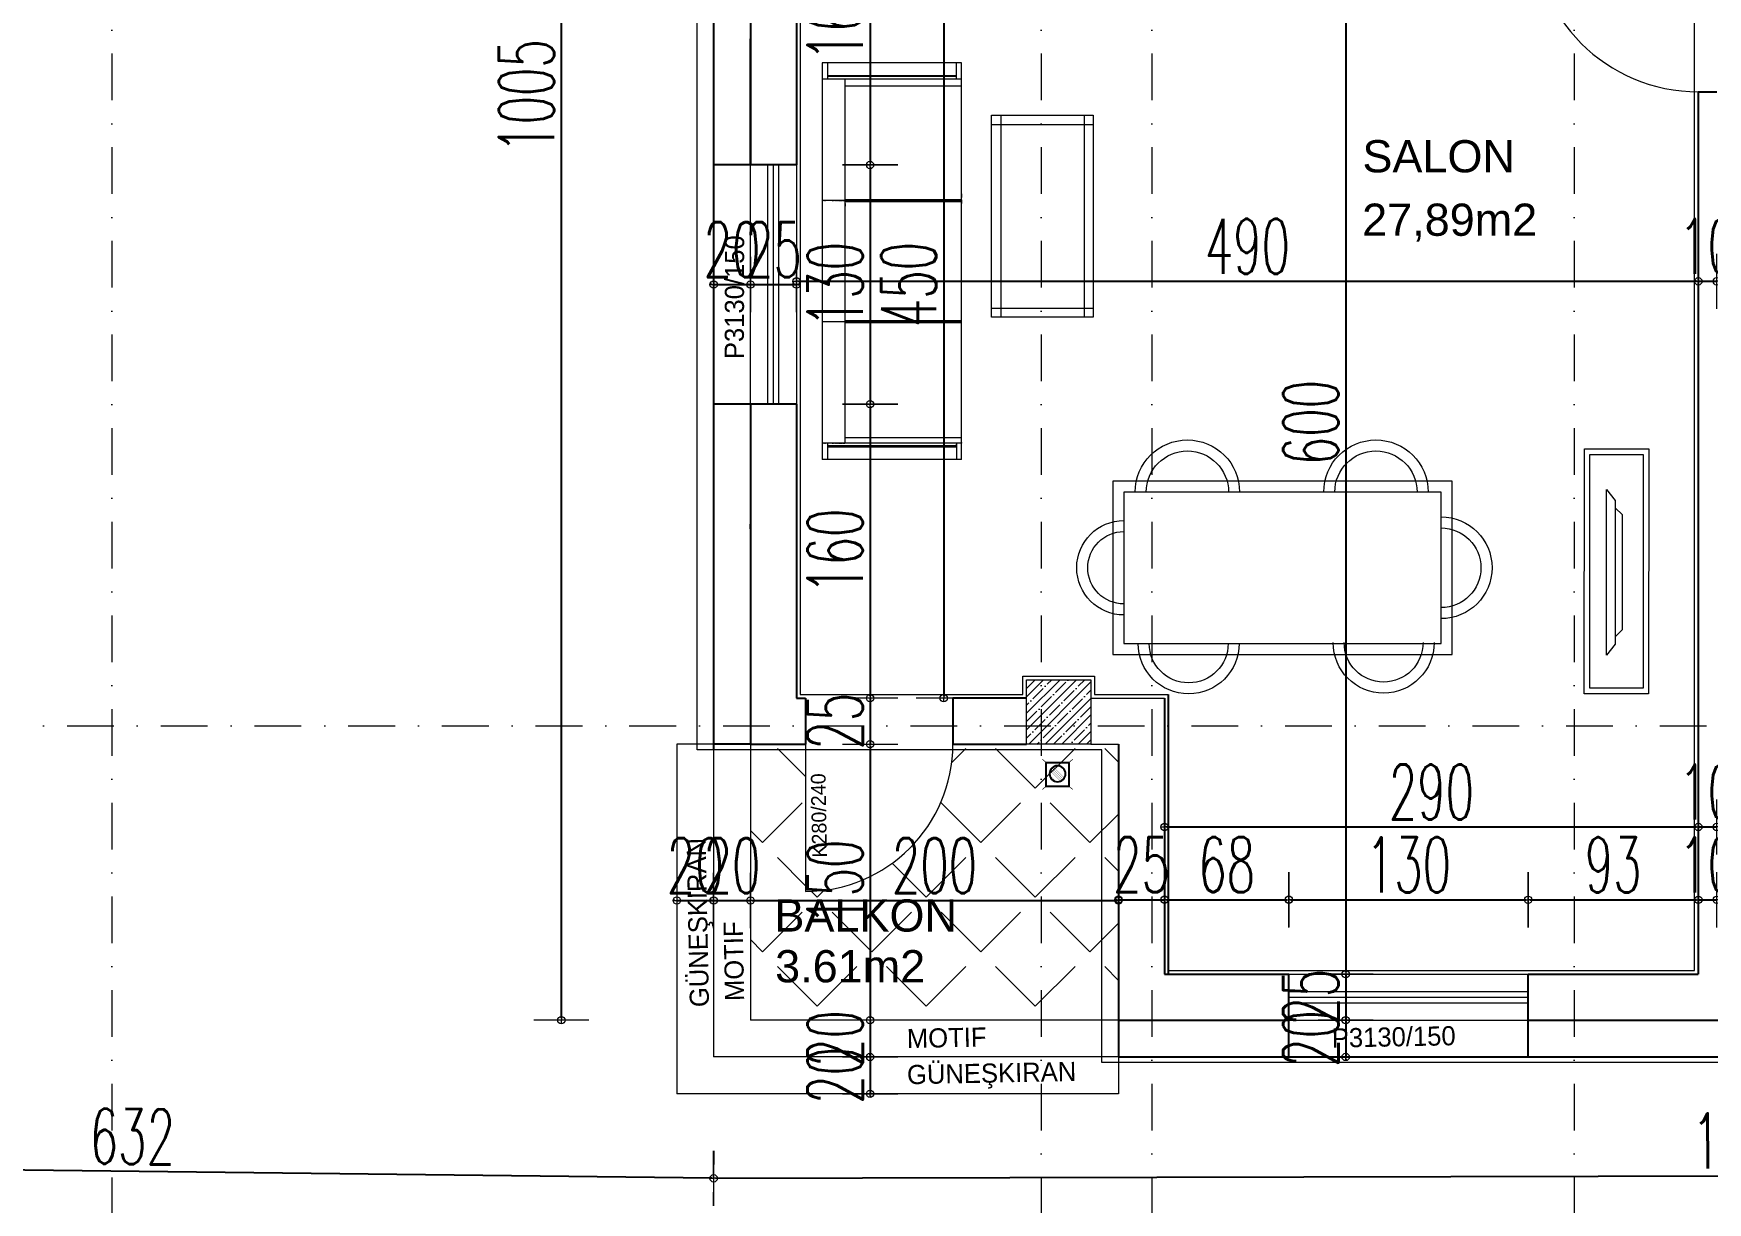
# Model space of a CAD drawing. Header units: millimetres. Extents: x -16104 to 67872, y -88009 to 12107.
# Drawn here: x 29097 to 30007, y -7693 to -7058 of the extents above; entities that cross this region are included whole.
import ezdxf

# ---------------------------------------------------------------- set-up
doc = ezdxf.new("R2010")
doc.units = ezdxf.units.MM
doc.linetypes.add('DASHDOTX2', pattern=[50.8, 25.4, -12.7, 0, -12.7])
doc.layers.get('0').update_dxf_attribs({"color": 241})
for name, color, linetype, lineweight in [('akslar', 144, 'Continuous', 20), ('bacas', 11, 'Continuous', 5), ('balkon', 6, 'Continuous', 5), ('duvar', 123, 'Continuous', 25), ('emsal&kolon', 1, 'Continuous', 5), ('kapı', 3, 'Continuous', 5), ('kolon', 1, 'Continuous', 5), ('OLCU', 54, 'Continuous', 13), ('pencere', 5, 'Continuous', 5), ('POZ', 36, 'Continuous', 18), ('SıVA', 40, 'Continuous', 9), ('tefriş', 30, 'Continuous', 5), ('ÖLÇÜ', 252, 'Continuous', 20)]:
    doc.layers.add(name, color=color, linetype=linetype, lineweight=lineweight)
doc.layers.add('tarama korıdor', color=33, linetype='Continuous')
doc.styles.add('DIM', font='Txttw.shx', dxfattribs={"width": 0.6})
doc.styles.add('M2', font='stylu.ttf', dxfattribs={"height": 10})
doc.dimstyles.new('50', dxfattribs={"dimscale": 0, "dimtxt": 30, "dimasz": 1, "dimexe": 0, "dimexo": 2, "dimgap": 4, "dimtad": 1, "dimdec": 0, "dimzin": 0, "dimdsep": 46, "dimtxsty": 'DIM', "dimblk1": 'DOT', "dimblk2": 'DOT', "dimsah": 1, "dimcen": 1.5, "dimdle": 3, "dimse1": 1, "dimse2": 1, "dimclrd": 256, "dimclre": 9, "dimclrt": 256, "dimadec": 0, "dimazin": 0, "dimtfac": 0.24, "dimtdec": 0, "dimtix": 1, "dimtmove": 2, "dimatfit": 3, "dimldrblk": 'DOT', "dimfxl": 0, "dimtolj": 1, "dimtzin": 15, "dimarcsym": 0})

# ---------------------------------------------------------------- blocks, each defined once
blk = doc.blocks.new('DFG')
at = {"layer": 'tefriş'}
for points in [[(38169.15, -3228.78), (38169.11, -3095.78), (38204.11, -3095.77), (38204.15, -3228.77)], [(38172.15, -3225.78), (38172.11, -3098.78), (38201.11, -3098.77), (38201.15, -3225.77)], [(38187.31, -3200.75), (38187.26, -3122.74), (38191.96, -3116.74), (38192.02, -3206.74)]]:
    blk.add_lwpolyline(points, close=True, dxfattribs=at)
blk.add_lwpolyline([(38187.26, -3126.64), (38183.36, -3130.59), (38183.41, -3192.9), (38187.31, -3196.85)], dxfattribs=at)
blk = doc.blocks.new('sec')
at = {"layer": 'bacas'}
for p, q in [((9731.12, -593.55), (9731.12, -669.3)), ((9731.12, -593.55), (9946.75, -593.55)), ((9731.12, -593.55), (9731.12, -669.3)), ((9740.12, -596.3), (9731.12, -596.3)), ((9740.12, -596.3), (9731.12, -596.3)), ((9736.37, -593.55), (9738.37, -593.55)), ((9736.37, -593.55), (9738.37, -593.55)), ((9737.12, -596.3), (9736.37, -596.3)), ((9737.12, -596.3), (9736.37, -596.3)), ((9738.12, -666.3), (9738.12, -596.3)), ((9738.12, -596.3), (9739.62, -596.3)), ((9738.12, -666.3), (9738.12, -596.3)), ((9738.12, -596.3), (9739.62, -596.3)), ((9738.37, -596.3), (9738.62, -596.3)), ((9738.37, -596.3), (9738.62, -596.3)), ((9738.62, -596.3), (9738.62, -666.3)), ((9738.62, -596.3), (9738.62, -666.3)), ((9739.62, -593.55), (9741.62, -593.55)), ((9739.62, -593.55), (9741.62, -593.55)), ((9740.12, -593.55), (9740.12, -669.3)), ((9740.37, -593.55), (9740.12, -593.55)), ((9740.12, -593.55), (9740.12, -669.3)), ((9740.37, -593.55), (9740.12, -593.55)), ((9743.12, -656.8), (9743.12, -593.55)), ((9743.12, -656.8), (9743.12, -593.55)), ((9797, -593.55), (9946.75, -593.55)), ((9805.56, -593.55), (9805.56, -656.8)), ((9805.56, -593.55), (9805.56, -656.8)), ((9806.12, -669.3), (9806.12, -593.55)), ((9806.12, -669.3), (9806.12, -593.55)), ((9806.62, -593.55), (9806.62, -656.8)), ((9806.62, -593.55), (9806.62, -656.8)), ((9872.37, -593.55), (9870.37, -593.55)), ((9872.37, -593.55), (9870.37, -593.55)), ((9871.18, -593.55), (9871.18, -656.8)), ((9871.62, -593.55), (9871.87, -593.55)), ((9871.62, -593.55), (9871.87, -593.55)), ((9871.87, -593.55), (9871.87, -669.3)), ((9872.25, -593.55), (9872.25, -656.8)), ((9875.62, -593.55), (9873.62, -593.55)), ((9875.62, -593.55), (9873.62, -593.55)), ((9934.26, -656.8), (9934.26, -593.55)), ((9937.75, -596.3), (9946.75, -596.3)), ((9937.75, -596.3), (9946.75, -596.3)), ((9937.83, -593.56), (9937.83, -669.31)), ((9939.33, -596.31), (9939.33, -666.31)), ((9939.33, -596.31), (9939.33, -666.31)), ((9939.83, -666.31), (9939.83, -596.31)), ((9939.83, -666.31), (9939.83, -596.31)), ((9946.83, -593.56), (9946.83, -669.31)), ((9946.83, -593.56), (9946.83, -669.31)), ((9740.12, -656.8), (9871.87, -656.8)), ((9740.12, -656.8), (9740.37, -656.8)), ((9740.12, -656.8), (9937.83, -656.8)), ((9740.12, -656.8), (9740.37, -656.8)), ((9740.12, -657.3), (9740.12, -657.05)), ((9740.12, -657.3), (9740.12, -657.05)), ((9740.12, -657.8), (9740.12, -657.55)), ((9740.12, -657.8), (9740.12, -657.55)), ((9740.12, -658.3), (9740.12, -658.05)), ((9740.12, -658.3), (9740.12, -658.05)), ((9740.12, -658.8), (9740.12, -658.55)), ((9740.12, -658.8), (9740.12, -658.55)), ((9740.12, -659.3), (9740.12, -659.05)), ((9740.12, -659.3), (9740.12, -659.05)), ((9740.12, -659.8), (9740.12, -659.55)), ((9740.12, -659.8), (9740.12, -659.55)), ((9740.12, -660.3), (9740.12, -660.05)), ((9740.12, -660.3), (9740.12, -660.05)), ((9740.12, -661.05), (9740.12, -660.55)), ((9740.12, -661.05), (9740.12, -660.55)), ((9740.12, -661.55), (9740.12, -661.3)), ((9740.12, -661.55), (9740.12, -661.3)), ((9740.12, -662.3), (9740.12, -662.05)), ((9740.12, -662.3), (9740.12, -662.05)), ((9740.12, -663.05), (9740.12, -662.8)), ((9740.12, -663.05), (9740.12, -662.8)), ((9740.12, -663.8), (9740.12, -663.55)), ((9740.12, -663.8), (9740.12, -663.55)), ((9741.62, -656.8), (9743.12, -656.8)), ((9741.62, -656.8), (9743.12, -656.8)), ((9870.37, -656.8), (9868.87, -656.8)), ((9870.37, -656.8), (9868.87, -656.8)), ((9871.87, -656.8), (9871.62, -656.8)), ((9871.87, -656.8), (9871.62, -656.8)), ((9871.87, -657.3), (9871.87, -657.05)), ((9871.87, -657.3), (9871.87, -657.05)), ((9871.87, -657.8), (9871.87, -657.55)), ((9871.87, -657.8), (9871.87, -657.55)), ((9871.87, -658.3), (9871.87, -658.05)), ((9871.87, -658.3), (9871.87, -658.05)), ((9871.87, -658.8), (9871.87, -658.55)), ((9871.87, -658.8), (9871.87, -658.55)), ((9871.87, -659.3), (9871.87, -659.05)), ((9871.87, -659.3), (9871.87, -659.05)), ((9871.87, -659.8), (9871.87, -659.55)), ((9871.87, -659.8), (9871.87, -659.55)), ((9871.87, -660.3), (9871.87, -660.05)), ((9871.87, -660.3), (9871.87, -660.05)), ((9871.87, -661.05), (9871.87, -660.55)), ((9871.87, -661.05), (9871.87, -660.55)), ((9871.87, -661.55), (9871.87, -661.3)), ((9871.87, -661.55), (9871.87, -661.3)), ((9871.87, -662.3), (9871.87, -662.05)), ((9871.87, -662.3), (9871.87, -662.05)), ((9871.87, -663.05), (9871.87, -662.8)), ((9871.87, -663.05), (9871.87, -662.8)), ((9871.87, -663.8), (9871.87, -663.55)), ((9871.87, -663.8), (9871.87, -663.55)), ((9731.12, -666.3), (9740.12, -666.3)), ((9731.12, -666.3), (9740.12, -666.3)), ((9946.83, -669.31), (9731.12, -669.3)), ((9740.12, -667.55), (9740.12, -667.3)), ((9740.12, -667.55), (9740.12, -667.3)), ((9740.12, -668.3), (9740.12, -668.05)), ((9740.12, -668.3), (9740.12, -668.05)), ((9946.83, -669.31), (9797.08, -669.31)), ((9871.87, -667.55), (9871.87, -667.3)), ((9871.87, -667.55), (9871.87, -667.3)), ((9871.87, -668.3), (9871.87, -668.05)), ((9871.87, -668.3), (9871.87, -668.05)), ((9946.83, -666.31), (9937.83, -666.31)), ((9946.83, -666.31), (9937.83, -666.31))]:
    blk.add_line(p, q, dxfattribs=at)
blk = doc.blocks.new('NEWBLOCK5')
at = {"layer": 'bacas'}
for p, q in [((1.4704, -0.1965), (0.3729, -0.1965)), ((0.3729, -0.1965), (0.3729, -0.749)), ((0.3729, -0.2465), (1.4704, -0.2465)), ((0.4229, -0.1965), (0.4229, -0.749)), ((1.4204, -0.1965), (1.4204, -0.749)), ((1.4704, -0.749), (1.4704, -0.1965)), ((1.4704, -0.7015), (0.3729, -0.7015)), ((0.3729, -0.749), (1.4704, -0.749))]:
    blk.add_line(p, q, dxfattribs=at)
blk = doc.blocks.new('rb')
at = {"layer": 'tefriş'}
for points in [[(1548.4, 487.07), (1595.5, 487.07), (1595.5, 394.92), (1548.4, 394.92)], [(1551.4, 484.07), (1592.5, 484.07), (1592.5, 397.92), (1551.4, 397.92)]]:
    blk.add_lwpolyline(points, close=True, dxfattribs=at)
for centre, radius, start, end in [((1571.95, 484.07), 12.83, 0, 180), ((1571.95, 484.07), 9.83, 0, 180), ((1551.4, 466.84), 14.18, 90, 270), ((1551.4, 466.84), 11.18, 90, 270), ((1592.5, 466.49), 13.72, 270, 90), ((1592.5, 466.49), 10.72, 270, 90), ((1551.4, 415.62), 14.18, 90, 270), ((1551.4, 415.62), 11.18, 90, 270), ((1592.29, 413.54), 13.72, 270, 90), ((1592.29, 413.54), 10.72, 270, 90), ((1571.95, 397.92), 13.83, 180, 0), ((1571.95, 397.92), 10.83, 180, 0)]:
    blk.add_arc(centre, radius, start, end, dxfattribs=at)
blk = doc.blocks.new('DOT')
for p, q in [((0, 15), (0, -15)), ((-2, 0), (0, 0)), ((2, 0), (0, 0))]:
    blk.add_line(p, q)
blk.add_circle((0, 0), 2)
blk = doc.blocks.new('*D8005')
at = {"layer": 'Defpoints', "color": 0, "transparency": 16777216}
for p in [(29511.93, -6969.56), (29511.93, -7129.31), (29551.93, -7129.31)]:
    blk.add_point(p, dxfattribs=at)
at = {"layer": 'OLCU', "lineweight": -2, "transparency": 16777216}
blk.add_line((29551.93, -6970.56), (29551.93, -7128.31), dxfattribs=at)
for p, rotation in [((29551.93, -6969.56), 90), ((29551.93, -7129.31), 270)]:
    blk.add_blockref('DOT', p, dxfattribs=dict(at, rotation=rotation))
at = {"layer": 'OLCU', "transparency": 16777216, "insert": (29532.93, -7049.44), "char_height": 30, "attachment_point": 5, "rotation": 90, "style": 'DIM'}
blk.add_mtext('\\A1;160', dxfattribs=at)
blk = doc.blocks.new('*D8006')
at = {"layer": 'Defpoints', "color": 0, "transparency": 16777216}
for p in [(29511.93, -7129.31), (29511.93, -7259.31), (29551.93, -7259.31)]:
    blk.add_point(p, dxfattribs=at)
at = {"layer": 'OLCU', "lineweight": -2, "transparency": 16777216}
blk.add_line((29551.93, -7130.31), (29551.93, -7258.31), dxfattribs=at)
for p, rotation in [((29551.93, -7129.31), 90), ((29551.93, -7259.31), 270)]:
    blk.add_blockref('DOT', p, dxfattribs=dict(at, rotation=rotation))
at = {"layer": 'OLCU', "transparency": 16777216, "insert": (29532.93, -7194.31), "char_height": 30, "attachment_point": 5, "rotation": 90, "style": 'DIM'}
blk.add_mtext('\\A1;130', dxfattribs=at)
blk = doc.blocks.new('*D8007')
at = {"layer": 'Defpoints', "color": 0, "transparency": 16777216}
for p in [(29511.93, -7259.31), (29511.93, -7419.06), (29551.93, -7419.06)]:
    blk.add_point(p, dxfattribs=at)
at = {"layer": 'OLCU', "lineweight": -2, "transparency": 16777216}
blk.add_line((29551.93, -7260.31), (29551.93, -7418.06), dxfattribs=at)
for p, rotation in [((29551.93, -7259.31), 90), ((29551.93, -7419.06), 270)]:
    blk.add_blockref('DOT', p, dxfattribs=dict(at, rotation=rotation))
at = {"layer": 'OLCU', "transparency": 16777216, "insert": (29532.93, -7339.19), "char_height": 30, "attachment_point": 5, "rotation": 90, "style": 'DIM'}
blk.add_mtext('\\A1;160', dxfattribs=at)
blk = doc.blocks.new('*D8008')
at = {"layer": 'Defpoints', "color": 0, "transparency": 16777216}
for p in [(29516.93, -7419.06), (29516.93, -7444.06), (29551.93, -7444.06)]:
    blk.add_point(p, dxfattribs=at)
at = {"layer": 'OLCU', "lineweight": -2, "transparency": 16777216}
for p, q in [((29551.93, -7418.06), (29551.93, -7417.06)), ((29551.93, -7419.06), (29551.93, -7444.06)), ((29551.93, -7445.06), (29551.93, -7446.06))]:
    blk.add_line(p, q, dxfattribs=at)
for p, rotation in [((29551.93, -7419.06), 270), ((29551.93, -7444.06), 90)]:
    blk.add_blockref('DOT', p, dxfattribs=dict(at, rotation=rotation))
at = {"layer": 'OLCU', "transparency": 16777216, "insert": (29532.93, -7431.56), "char_height": 30, "attachment_point": 5, "rotation": 90, "style": 'DIM'}
blk.add_mtext('\\A1;25', dxfattribs=at)
blk = doc.blocks.new('*D8009')
at = {"layer": 'Defpoints', "color": 0, "transparency": 16777216}
for p in [(29516.93, -7444.06), (29516.93, -7594.06), (29551.93, -7594.06)]:
    blk.add_point(p, dxfattribs=at)
at = {"layer": 'OLCU', "lineweight": -2, "transparency": 16777216}
blk.add_line((29551.93, -7445.06), (29551.93, -7593.06), dxfattribs=at)
for p, rotation in [((29551.93, -7444.06), 90), ((29551.93, -7594.06), 270)]:
    blk.add_blockref('DOT', p, dxfattribs=dict(at, rotation=rotation))
at = {"layer": 'OLCU', "transparency": 16777216, "insert": (29532.93, -7519.06), "char_height": 30, "attachment_point": 5, "rotation": 90, "style": 'DIM'}
blk.add_mtext('\\A1;150', dxfattribs=at)
blk = doc.blocks.new('*D8010')
at = {"layer": 'Defpoints', "color": 0, "transparency": 16777216}
for p in [(29551.93, -7594.06), (29551.93, -7614.06), (29552.77, -7614.06)]:
    blk.add_point(p, dxfattribs=at)
at = {"layer": 'OLCU', "lineweight": -2, "transparency": 16777216}
for p, q in [((29551.93, -7593.06), (29551.93, -7592.06)), ((29551.93, -7594.06), (29551.93, -7614.06)), ((29551.93, -7615.06), (29551.93, -7616.06))]:
    blk.add_line(p, q, dxfattribs=at)
for p, rotation in [((29551.93, -7594.06), 270), ((29551.93, -7614.06), 90)]:
    blk.add_blockref('DOT', p, dxfattribs=dict(at, rotation=rotation))
at = {"layer": 'OLCU', "transparency": 16777216, "insert": (29532.93, -7604.06), "char_height": 30, "attachment_point": 5, "rotation": 90, "style": 'DIM'}
blk.add_mtext('\\A1;20', dxfattribs=at)
blk = doc.blocks.new('*D7699')
at = {"layer": 'Defpoints', "color": 0, "transparency": 16777216}
for p in [(29551.93, -7614.06), (29551.93, -7634.06), (29551.93, -7634.06)]:
    blk.add_point(p, dxfattribs=at)
at = {"layer": 'OLCU', "lineweight": -2, "transparency": 16777216}
for p, q in [((29551.93, -7613.06), (29551.93, -7612.06)), ((29551.93, -7614.06), (29551.93, -7634.06)), ((29551.93, -7635.06), (29551.93, -7636.06))]:
    blk.add_line(p, q, dxfattribs=at)
for p, rotation in [((29551.93, -7614.06), 270), ((29551.93, -7634.06), 90)]:
    blk.add_blockref('DOT', p, dxfattribs=dict(at, rotation=rotation))
at = {"layer": 'OLCU', "transparency": 16777216, "insert": (29532.93, -7624.06), "char_height": 30, "attachment_point": 5, "rotation": 90, "style": 'DIM'}
blk.add_mtext('\\A1;20', dxfattribs=at)
blk = doc.blocks.new('*D7704')
at = {"layer": 'Defpoints', "color": 0, "transparency": 16777216}
for p in [(29591.93, -6969.56), (29591.93, -7419.06), (29591.93, -7419.06)]:
    blk.add_point(p, dxfattribs=at)
at = {"layer": 'OLCU', "lineweight": -2, "transparency": 16777216}
blk.add_line((29591.93, -6970.56), (29591.93, -7418.06), dxfattribs=at)
for p, rotation in [((29591.93, -6969.56), 90), ((29591.93, -7419.06), 270)]:
    blk.add_blockref('DOT', p, dxfattribs=dict(at, rotation=rotation))
at = {"layer": 'OLCU', "transparency": 16777216, "insert": (29572.93, -7194.31), "char_height": 30, "attachment_point": 5, "rotation": 90, "style": 'DIM'}
blk.add_mtext('\\A1;450', dxfattribs=at)
blk = doc.blocks.new('*D8040')
at = {"layer": 'Defpoints', "color": 0, "transparency": 16777216}
for p in [(29486.93, -7194.31), (29466.93, -7259.31), (29486.93, -7259.31)]:
    blk.add_point(p, dxfattribs=at)
at = {"layer": 'OLCU', "lineweight": -2, "transparency": 16777216}
for p, q in [((29465.93, -7194.31), (29464.93, -7194.31)), ((29466.93, -7194.31), (29486.93, -7194.31)), ((29487.93, -7194.31), (29488.93, -7194.31))]:
    blk.add_line(p, q, dxfattribs=at)
blk.add_blockref('DOT', (29466.93, -7194.31), dxfattribs=at)
at = {"layer": 'OLCU', "lineweight": -2, "transparency": 16777216, "rotation": 180}
blk.add_blockref('DOT', (29486.93, -7194.31), dxfattribs=at)
at = {"layer": 'OLCU', "transparency": 16777216, "insert": (29476.93, -7175.31), "char_height": 30, "attachment_point": 5, "style": 'DIM'}
blk.add_mtext('\\A1;20', dxfattribs=at)
blk = doc.blocks.new('*D7742')
at = {"layer": 'Defpoints', "color": 0, "transparency": 16777216}
for p in [(29486.93, -7194.31), (29511.93, -7194.31), (29511.93, -7194.31)]:
    blk.add_point(p, dxfattribs=at)
at = {"layer": 'OLCU', "lineweight": -2, "transparency": 16777216}
for p, q in [((29485.93, -7194.31), (29484.93, -7194.31)), ((29486.93, -7194.31), (29511.93, -7194.31)), ((29512.93, -7194.31), (29513.93, -7194.31))]:
    blk.add_line(p, q, dxfattribs=at)
blk.add_blockref('DOT', (29486.93, -7194.31), dxfattribs=at)
at = {"layer": 'OLCU', "lineweight": -2, "transparency": 16777216, "rotation": 180}
blk.add_blockref('DOT', (29511.93, -7194.31), dxfattribs=at)
at = {"layer": 'OLCU', "transparency": 16777216, "insert": (29499.43, -7175.31), "char_height": 30, "attachment_point": 5, "style": 'DIM'}
blk.add_mtext('\\A1;25', dxfattribs=at)
blk = doc.blocks.new('*D7743')
at = {"layer": 'Defpoints', "color": 0, "transparency": 16777216}
for p in [(30001.93, -7192.53), (29511.93, -7194.31), (30001.93, -7194.31)]:
    blk.add_point(p, dxfattribs=at)
at = {"layer": 'OLCU', "lineweight": -2, "transparency": 16777216}
blk.add_line((29512.93, -7192.53), (30000.93, -7192.53), dxfattribs=at)
at = {"layer": 'OLCU', "lineweight": -2, "transparency": 16777216, "rotation": 180}
blk.add_blockref('DOT', (29511.93, -7192.53), dxfattribs=at)
at = {"layer": 'OLCU', "lineweight": -2, "transparency": 16777216}
blk.add_blockref('DOT', (30001.93, -7192.53), dxfattribs=at)
at = {"layer": 'OLCU', "transparency": 16777216, "insert": (29756.93, -7173.53), "char_height": 30, "attachment_point": 5, "style": 'DIM'}
blk.add_mtext('\\A1;490', dxfattribs=at)
blk = doc.blocks.new('*D7744')
at = {"layer": 'Defpoints', "color": 0, "transparency": 16777216}
for p in [(30001.93, -7192.53), (30011.93, -7192.53), (30011.93, -7192.53)]:
    blk.add_point(p, dxfattribs=at)
at = {"layer": 'OLCU', "lineweight": -2, "transparency": 16777216}
for p, q in [((30000.93, -7192.53), (29999.93, -7192.53)), ((30001.93, -7192.53), (30011.93, -7192.53)), ((30012.93, -7192.53), (30013.93, -7192.53))]:
    blk.add_line(p, q, dxfattribs=at)
blk.add_blockref('DOT', (30001.93, -7192.53), dxfattribs=at)
at = {"layer": 'OLCU', "lineweight": -2, "transparency": 16777216, "rotation": 180}
blk.add_blockref('DOT', (30011.93, -7192.53), dxfattribs=at)
at = {"layer": 'OLCU', "transparency": 16777216, "insert": (30006.93, -7173.53), "char_height": 30, "attachment_point": 5, "style": 'DIM'}
blk.add_mtext('\\A1;10', dxfattribs=at)
blk = doc.blocks.new('*D7749')
at = {"layer": 'Defpoints', "color": 0, "transparency": 16777216}
for p in [(29446.93, -7529.06), (29466.93, -7529.06), (29466.93, -7529.06)]:
    blk.add_point(p, dxfattribs=at)
at = {"layer": 'OLCU', "lineweight": -2, "transparency": 16777216}
for p, q in [((29445.93, -7529.06), (29444.93, -7529.06)), ((29446.93, -7529.06), (29466.93, -7529.06)), ((29467.93, -7529.06), (29468.93, -7529.06))]:
    blk.add_line(p, q, dxfattribs=at)
blk.add_blockref('DOT', (29446.93, -7529.06), dxfattribs=at)
at = {"layer": 'OLCU', "lineweight": -2, "transparency": 16777216, "rotation": 180}
blk.add_blockref('DOT', (29466.93, -7529.06), dxfattribs=at)
at = {"layer": 'OLCU', "transparency": 16777216, "insert": (29456.93, -7510.06), "char_height": 30, "attachment_point": 5, "style": 'DIM'}
blk.add_mtext('\\A1;20', dxfattribs=at)
blk = doc.blocks.new('*D8041')
at = {"layer": 'Defpoints', "color": 0, "transparency": 16777216}
for p in [(29466.93, -7529.06), (29486.93, -7529.06), (29486.93, -7529.06)]:
    blk.add_point(p, dxfattribs=at)
at = {"layer": 'OLCU', "lineweight": -2, "transparency": 16777216}
for p, q in [((29465.93, -7529.06), (29464.93, -7529.06)), ((29466.93, -7529.06), (29486.93, -7529.06)), ((29487.93, -7529.06), (29488.93, -7529.06))]:
    blk.add_line(p, q, dxfattribs=at)
blk.add_blockref('DOT', (29466.93, -7529.06), dxfattribs=at)
at = {"layer": 'OLCU', "lineweight": -2, "transparency": 16777216, "rotation": 180}
blk.add_blockref('DOT', (29486.93, -7529.06), dxfattribs=at)
at = {"layer": 'OLCU', "transparency": 16777216, "insert": (29476.93, -7510.06), "char_height": 30, "attachment_point": 5, "style": 'DIM'}
blk.add_mtext('\\A1;20', dxfattribs=at)
blk = doc.blocks.new('*D8042')
at = {"layer": 'Defpoints', "color": 0, "transparency": 16777216}
for p in [(29486.93, -7454.06), (29686.93, -7454.06), (29686.93, -7529.06)]:
    blk.add_point(p, dxfattribs=at)
at = {"layer": 'OLCU', "lineweight": -2, "transparency": 16777216}
blk.add_line((29487.93, -7529.06), (29685.93, -7529.06), dxfattribs=at)
at = {"layer": 'OLCU', "lineweight": -2, "transparency": 16777216, "rotation": 180}
blk.add_blockref('DOT', (29486.93, -7529.06), dxfattribs=at)
at = {"layer": 'OLCU', "lineweight": -2, "transparency": 16777216}
blk.add_blockref('DOT', (29686.93, -7529.06), dxfattribs=at)
at = {"layer": 'OLCU', "transparency": 16777216, "insert": (29586.93, -7510.06), "char_height": 30, "attachment_point": 5, "style": 'DIM'}
blk.add_mtext('\\A1;200', dxfattribs=at)
blk = doc.blocks.new('*D7750')
at = {"layer": 'Defpoints', "color": 0, "transparency": 16777216}
for p in [(29686.93, -7528.58), (29711.93, -7528.58), (29711.93, -7528.58)]:
    blk.add_point(p, dxfattribs=at)
at = {"layer": 'OLCU', "lineweight": -2, "transparency": 16777216}
for p, q in [((29685.93, -7528.58), (29684.93, -7528.58)), ((29686.93, -7528.58), (29711.93, -7528.58)), ((29712.93, -7528.58), (29713.93, -7528.58))]:
    blk.add_line(p, q, dxfattribs=at)
blk.add_blockref('DOT', (29686.93, -7528.58), dxfattribs=at)
at = {"layer": 'OLCU', "lineweight": -2, "transparency": 16777216, "rotation": 180}
blk.add_blockref('DOT', (29711.93, -7528.58), dxfattribs=at)
at = {"layer": 'OLCU', "transparency": 16777216, "insert": (29699.43, -7509.58), "char_height": 30, "attachment_point": 5, "style": 'DIM'}
blk.add_mtext('\\A1;25', dxfattribs=at)
blk = doc.blocks.new('*D7751')
at = {"layer": 'Defpoints', "color": 0, "transparency": 16777216}
for p in [(29779.43, -7528.58), (29711.93, -7569.06), (29779.43, -7579.06)]:
    blk.add_point(p, dxfattribs=at)
at = {"layer": 'OLCU', "lineweight": -2, "transparency": 16777216}
blk.add_line((29712.93, -7528.58), (29778.43, -7528.58), dxfattribs=at)
at = {"layer": 'OLCU', "lineweight": -2, "transparency": 16777216, "rotation": 180}
blk.add_blockref('DOT', (29711.93, -7528.58), dxfattribs=at)
at = {"layer": 'OLCU', "lineweight": -2, "transparency": 16777216}
blk.add_blockref('DOT', (29779.43, -7528.58), dxfattribs=at)
at = {"layer": 'OLCU', "transparency": 16777216, "insert": (29745.68, -7509.58), "char_height": 30, "attachment_point": 5, "style": 'DIM'}
blk.add_mtext('\\A1;68', dxfattribs=at)
blk = doc.blocks.new('*D7752')
at = {"layer": 'Defpoints', "color": 0, "transparency": 16777216}
for p in [(29909.43, -7528.61), (29779.43, -7579.06), (29909.43, -7579.06)]:
    blk.add_point(p, dxfattribs=at)
at = {"layer": 'OLCU', "lineweight": -2, "transparency": 16777216}
blk.add_line((29780.43, -7528.61), (29908.43, -7528.61), dxfattribs=at)
at = {"layer": 'OLCU', "lineweight": -2, "transparency": 16777216, "rotation": 180}
blk.add_blockref('DOT', (29779.43, -7528.61), dxfattribs=at)
at = {"layer": 'OLCU', "lineweight": -2, "transparency": 16777216}
blk.add_blockref('DOT', (29909.43, -7528.61), dxfattribs=at)
at = {"layer": 'OLCU', "transparency": 16777216, "insert": (29844.43, -7509.61), "char_height": 30, "attachment_point": 5, "style": 'DIM'}
blk.add_mtext('\\A1;130', dxfattribs=at)
blk = doc.blocks.new('*D7753')
at = {"layer": 'Defpoints', "color": 0, "transparency": 16777216}
for p in [(29909.43, -7528.61), (30001.93, -7528.61), (30001.93, -7528.61)]:
    blk.add_point(p, dxfattribs=at)
at = {"layer": 'OLCU', "lineweight": -2, "transparency": 16777216}
blk.add_line((29910.43, -7528.61), (30000.93, -7528.61), dxfattribs=at)
at = {"layer": 'OLCU', "lineweight": -2, "transparency": 16777216, "rotation": 180}
blk.add_blockref('DOT', (29909.43, -7528.61), dxfattribs=at)
at = {"layer": 'OLCU', "lineweight": -2, "transparency": 16777216}
blk.add_blockref('DOT', (30001.93, -7528.61), dxfattribs=at)
at = {"layer": 'OLCU', "transparency": 16777216, "insert": (29955.68, -7509.61), "char_height": 30, "attachment_point": 5, "style": 'DIM'}
blk.add_mtext('\\A1;93', dxfattribs=at)
blk = doc.blocks.new('*D7754')
at = {"layer": 'Defpoints', "color": 0, "transparency": 16777216}
for p in [(30001.93, -7528.61), (30011.93, -7528.61), (30011.93, -7528.61)]:
    blk.add_point(p, dxfattribs=at)
at = {"layer": 'OLCU', "lineweight": -2, "transparency": 16777216}
for p, q in [((30000.93, -7528.61), (29999.93, -7528.61)), ((30001.93, -7528.61), (30011.93, -7528.61)), ((30012.93, -7528.61), (30013.93, -7528.61))]:
    blk.add_line(p, q, dxfattribs=at)
blk.add_blockref('DOT', (30001.93, -7528.61), dxfattribs=at)
at = {"layer": 'OLCU', "lineweight": -2, "transparency": 16777216, "rotation": 180}
blk.add_blockref('DOT', (30011.93, -7528.61), dxfattribs=at)
at = {"layer": 'OLCU', "transparency": 16777216, "insert": (30006.93, -7509.61), "char_height": 30, "attachment_point": 5, "style": 'DIM'}
blk.add_mtext('\\A1;10', dxfattribs=at)
blk = doc.blocks.new('*D7760')
at = {"layer": 'Defpoints', "color": 0, "transparency": 16777216}
for p in [(29711.93, -7489.06), (30001.93, -7489.06), (30001.93, -7489.06)]:
    blk.add_point(p, dxfattribs=at)
at = {"layer": 'OLCU', "lineweight": -2, "transparency": 16777216}
blk.add_line((29712.93, -7489.06), (30000.93, -7489.06), dxfattribs=at)
at = {"layer": 'OLCU', "lineweight": -2, "transparency": 16777216, "rotation": 180}
blk.add_blockref('DOT', (29711.93, -7489.06), dxfattribs=at)
at = {"layer": 'OLCU', "lineweight": -2, "transparency": 16777216}
blk.add_blockref('DOT', (30001.93, -7489.06), dxfattribs=at)
at = {"layer": 'OLCU', "transparency": 16777216, "insert": (29856.93, -7470.06), "char_height": 30, "attachment_point": 5, "style": 'DIM'}
blk.add_mtext('\\A1;290', dxfattribs=at)
blk = doc.blocks.new('*D7761')
at = {"layer": 'Defpoints', "color": 0, "transparency": 16777216}
for p in [(30001.93, -7489.06), (30011.93, -7489.06), (30011.93, -7489.06)]:
    blk.add_point(p, dxfattribs=at)
at = {"layer": 'OLCU', "lineweight": -2, "transparency": 16777216}
for p, q in [((30000.93, -7489.06), (29999.93, -7489.06)), ((30001.93, -7489.06), (30011.93, -7489.06)), ((30012.93, -7489.06), (30013.93, -7489.06))]:
    blk.add_line(p, q, dxfattribs=at)
blk.add_blockref('DOT', (30001.93, -7489.06), dxfattribs=at)
at = {"layer": 'OLCU', "lineweight": -2, "transparency": 16777216, "rotation": 180}
blk.add_blockref('DOT', (30011.93, -7489.06), dxfattribs=at)
at = {"layer": 'OLCU', "transparency": 16777216, "insert": (30006.93, -7470.06), "char_height": 30, "attachment_point": 5, "style": 'DIM'}
blk.add_mtext('\\A1;10', dxfattribs=at)
blk = doc.blocks.new('*D7923')
at = {"layer": 'Defpoints', "color": 0, "transparency": 16777216}
for p in [(29466.93, -7680.01), (30591.93, -7677.27), (30591.93, -7677.27)]:
    blk.add_point(p, dxfattribs=at)
at = {"layer": 'OLCU', "lineweight": -2, "transparency": 16777216}
blk.add_line((29467.93, -7680.01), (30590.93, -7677.27), dxfattribs=at)
for p, rotation in [((29466.93, -7680.01), 180.1399202823359), ((30591.93, -7677.27), 0.1399202823359238)]:
    blk.add_blockref('DOT', p, dxfattribs=dict(at, rotation=rotation))
at = {"layer": 'OLCU', "transparency": 16777216, "insert": (30029.38, -7659.64), "char_height": 30, "attachment_point": 5, "rotation": 0.13992, "style": 'DIM'}
blk.add_mtext('\\A1;1125', dxfattribs=at)
blk = doc.blocks.new('A$C412C2498')
at = {"color": 5, "const_width": 0.6}
for points in [[(3.6, 24.3), (0.2, 27)], [(23.8, 24.3), (27.3, 27)], [(3.6, 3), (0.2, 0.2)], [(23.8, 3), (27.3, 0.2)]]:
    blk.add_lwpolyline(points, dxfattribs=at)
at = {"color": 5}
blk.add_lwpolyline([(23.8, 24.3), (3.6, 24.3), (3.6, 3), (23.8, 3)], close=True, dxfattribs=at)
at = {"const_width": 0.1}
for points in [[(6.7, 12.2), (14.6, 20.2)], [(6.8, 14.5), (12.4, 20.1)], [(7.1, 10.4), (16.4, 19.7)], [(7.9, 9.1), (17.8, 19)], [(8.8, 8), (18.9, 18.1)], [(10, 7.1), (19.8, 16.9)], [(11.3, 6.4), (20.4, 15.6)], [(13, 6), (20.8, 13.8)], [(14.8, 6.1), (20.8, 12.1)], [(17.4, 7), (19.8, 9.4)]]:
    blk.add_lwpolyline(points, dxfattribs=at)
blk.add_circle((13.7, 13.1), 7.12)
blk = doc.blocks.new('A$C5E2C1EC0')
at = {"xscale": 0.6105719971092185, "yscale": 0.6105719971092185, "zscale": 0.6105719971092185}
blk.add_blockref('A$C412C2498', (0, 0), dxfattribs=at)
blk = doc.blocks.new('*D7658')
at = {"layer": 'Defpoints', "color": 0, "transparency": 16777216}
for p in [(28834.93, -7672.63), (28834.93, -7672.63), (29466.93, -7680.01)]:
    blk.add_point(p, dxfattribs=at)
at = {"layer": 'OLCU', "lineweight": -2, "transparency": 16777216}
blk.add_line((29465.93, -7680), (28835.93, -7672.65), dxfattribs=at)
for p, rotation in [((28834.93, -7672.63), 179.3311844585351), ((29466.93, -7680.01), 359.3311844585351)]:
    blk.add_blockref('DOT', p, dxfattribs=dict(at, rotation=rotation))
at = {"layer": 'OLCU', "transparency": 16777216, "insert": (29151.15, -7657.32), "char_height": 30, "attachment_point": 5, "rotation": 359.33118, "style": 'DIM'}
blk.add_mtext('\\A1;632', dxfattribs=at)
blk = doc.blocks.new('*D7969')
at = {"layer": 'Defpoints', "color": 0, "transparency": 16777216}
for p in [(29384.22, -6589.56), (29486.93, -6589.56), (29486.93, -7594.06)]:
    blk.add_point(p, dxfattribs=at)
at = {"layer": 'OLCU', "lineweight": -2, "transparency": 16777216}
blk.add_line((29384.22, -7593.06), (29384.22, -6590.56), dxfattribs=at)
for p, rotation in [((29384.22, -6589.56), 90), ((29384.22, -7594.06), 270)]:
    blk.add_blockref('DOT', p, dxfattribs=dict(at, rotation=rotation))
at = {"layer": 'OLCU', "transparency": 16777216, "insert": (29365.22, -7091.81), "char_height": 30, "attachment_point": 5, "rotation": 90, "style": 'DIM'}
blk.add_mtext('\\A1;1005', dxfattribs=at)
blk = doc.blocks.new('*D7952')
at = {"layer": 'Defpoints', "color": 0, "transparency": 16777216}
for p in [(29810.35, -6969.56), (29810.35, -7569.06), (29810.35, -7569.06)]:
    blk.add_point(p, dxfattribs=at)
at = {"layer": 'OLCU', "lineweight": -2, "transparency": 16777216}
blk.add_line((29810.35, -6970.56), (29810.35, -7568.06), dxfattribs=at)
for p, rotation in [((29810.35, -6969.56), 90), ((29810.35, -7569.06), 270)]:
    blk.add_blockref('DOT', p, dxfattribs=dict(at, rotation=rotation))
at = {"layer": 'OLCU', "transparency": 16777216, "insert": (29791.35, -7269.31), "char_height": 30, "attachment_point": 5, "rotation": 90, "style": 'DIM'}
blk.add_mtext('\\A1;600', dxfattribs=at)
blk = doc.blocks.new('*D7953')
at = {"layer": 'Defpoints', "color": 0, "transparency": 16777216}
for p in [(29810.35, -7569.06), (29810.35, -7594.06), (29810.35, -7594.06)]:
    blk.add_point(p, dxfattribs=at)
at = {"layer": 'OLCU', "lineweight": -2, "transparency": 16777216}
for p, q in [((29810.35, -7568.06), (29810.35, -7567.06)), ((29810.35, -7569.06), (29810.35, -7594.06)), ((29810.35, -7595.06), (29810.35, -7596.06))]:
    blk.add_line(p, q, dxfattribs=at)
for p, rotation in [((29810.35, -7569.06), 270), ((29810.35, -7594.06), 90)]:
    blk.add_blockref('DOT', p, dxfattribs=dict(at, rotation=rotation))
at = {"layer": 'OLCU', "transparency": 16777216, "insert": (29791.35, -7581.56), "char_height": 30, "attachment_point": 5, "rotation": 90, "style": 'DIM'}
blk.add_mtext('\\A1;25', dxfattribs=at)
blk = doc.blocks.new('*D7954')
at = {"layer": 'Defpoints', "color": 0, "transparency": 16777216}
for p in [(29810.35, -7594.06), (29810.35, -7614.06), (29810.35, -7614.06)]:
    blk.add_point(p, dxfattribs=at)
at = {"layer": 'OLCU', "lineweight": -2, "transparency": 16777216}
for p, q in [((29810.35, -7593.06), (29810.35, -7592.06)), ((29810.35, -7594.06), (29810.35, -7614.06)), ((29810.35, -7615.06), (29810.35, -7616.06))]:
    blk.add_line(p, q, dxfattribs=at)
for p, rotation in [((29810.35, -7594.06), 270), ((29810.35, -7614.06), 90)]:
    blk.add_blockref('DOT', p, dxfattribs=dict(at, rotation=rotation))
at = {"layer": 'OLCU', "transparency": 16777216, "insert": (29791.35, -7604.06), "char_height": 30, "attachment_point": 5, "rotation": 90, "style": 'DIM'}
blk.add_mtext('\\A1;20', dxfattribs=at)

msp = doc.modelspace()

# ---------------------------------------------------------------- hatches: boundary and pattern name
at = {"layer": 'kolon'}
h = msp.add_hatch(dxfattribs=at)
h.set_pattern_fill('ANSI35,_O', color=256)
h.set_pattern_definition([(45, (8030.497, -11854.48), (-4.490128, 4.490128), []), (45, (8034.987, -11854.48), (-4.490128, 4.490128), [7.9375, -1.5875, 0, -1.5875])])
h.paths.add_polyline_path([(29671.93, -7444.06), (29671.93, -7409.06), (29636.93, -7409.06), (29636.93, -7444.06)])
at = {"layer": 'ÖLÇÜ'}
h = msp.add_hatch(dxfattribs=at)
h.set_pattern_fill('ANGLE,_O', color=256, scale=6, angle=45)
h.set_pattern_definition([(45, (14409.383, 0), (-29.63485, 29.63485), [30.48, -11.43]), (135, (14409.383, 0), (-29.63485, -29.63485), [30.48, -11.43])])
h.paths.add_polyline_path([(29686.93, -7444.06), (29671.93, -7444.06), (29644.89, -7444.06), (29644.89, -7594.06), (29686.93, -7594.06)])
h.paths.add_polyline_path([(29644.89, -7444.06), (29636.93, -7444.06), (29596.93, -7444.06, -0.414214), (29516.93, -7524.06), (29516.93, -7444.06), (29486.93, -7444.06), (29486.93, -7594.06), (29644.89, -7594.06)])
h.paths.add_polyline_path([(29510.43, -7547.99), (29510.43, -7490.13), (29555.43, -7490.13), (29555.43, -7547.99)], flags=24)
h.paths.add_polyline_path([(29510.43, -7626.13), (29510.43, -7581.99), (29555.43, -7581.99), (29555.43, -7626.13)], flags=9)
h.paths.add_polyline_path([(29454.86, -7487.56), (29499, -7487.56), (29499, -7532.56), (29454.86, -7532.56)], flags=9)
h.paths.add_polyline_path([(29556.28, -7487.56), (29617.57, -7487.56), (29617.57, -7532.56), (29556.28, -7532.56)], flags=25)
h.paths.add_polyline_path([(29498.28, -7551.49), (29586.25, -7551.49), (29586.25, -7578.12), (29498.28, -7578.12)], flags=24)
h.paths.add_polyline_path([(29499.38, -7523.68), (29603.52, -7523.68), (29603.52, -7550.54), (29499.38, -7550.54)], flags=24)

# ---------------------------------------------------------------- linework, layer by layer
at = {"layer": 'akslar', "linetype": 'DASHDOTX2'}
for p, q in [((29139.93, -5134.56), (29139.93, -7944.06)), ((29644.89, -5134.56), (29644.89, -7944.06)), ((29704.93, -5134.56), (29704.93, -7944.06)), ((29934.43, -5134.56), (29934.43, -7944.06)), ((28504.93, -7434.06), (31554.93, -7434.06))]:
    msp.add_line(p, q, dxfattribs=at)
at = {"layer": 'balkon'}
for p, q in [((29446.93, -7444.06), (29446.93, -7634.06)), ((29466.93, -7444.06), (29446.93, -7444.06)), ((29466.93, -7444.06), (29466.93, -7614.06)), ((29486.93, -7444.06), (29486.93, -7594.06)), ((29686.93, -7594.06), (29486.93, -7594.06)), ((29686.93, -7614.06), (29466.93, -7614.06)), ((29686.93, -7614.06), (29686.93, -7634.06)), ((29686.93, -7634.06), (29446.93, -7634.06))]:
    msp.add_line(p, q, dxfattribs=at)
at = {"layer": 'duvar'}
for p, q in [((29466.93, -6654.56), (29466.93, -7259.31)), ((29466.93, -6904.56), (29466.93, -7129.31)), ((29486.93, -6904.56), (29486.93, -7129.31)), ((29486.93, -6930.81), (29486.93, -7060.81)), ((29511.93, -6969.56), (29511.93, -7129.31)), ((29486.93, -7129.31), (29486.93, -7060.81)), ((29486.93, -7060.81), (29486.93, -7129.31)), ((30001.93, -7089.56), (30001.93, -7417.06)), ((30001.93, -7089.56), (30001.93, -7569.06)), ((30001.93, -7089.56), (30011.93, -7089.56)), ((29511.93, -7129.31), (29466.93, -7129.31)), ((29466.93, -7259.31), (29466.93, -7447.06)), ((29511.93, -7259.31), (29466.93, -7259.31)), ((29486.93, -7259.31), (29486.93, -7444.06)), ((29486.93, -7259.31), (29486.93, -7444.06)), ((29511.93, -7259.31), (29511.93, -7419.06)), ((29486.93, -7294.56), (29486.93, -7444.06)), ((29486.93, -7327.06), (29486.93, -7324.56)), ((29511.93, -7419.06), (29516.93, -7419.06)), ((29516.93, -7419.06), (29516.93, -7444.06)), ((29596.93, -7419.06), (29596.93, -7444.06)), ((29636.93, -7419.06), (29596.93, -7419.06)), ((29711.93, -7419.06), (29711.93, -7569.06)), ((29713.93, -7417.06), (29713.93, -7569.06)), ((29486.93, -7444.06), (29466.93, -7444.06)), ((29486.93, -7444.06), (29516.93, -7444.06)), ((29596.93, -7444.06), (29636.93, -7444.06)), ((29686.93, -7444.06), (29686.93, -7614.06)), ((29711.93, -7569.06), (29779.43, -7569.06)), ((29779.43, -7614.06), (29779.43, -7569.06)), ((29909.43, -7569.06), (30001.93, -7569.06)), ((29909.43, -7614.06), (29909.43, -7569.06)), ((29996.93, -7569.06), (30001.93, -7569.06)), ((29686.93, -7594.06), (29779.43, -7594.06)), ((29909.43, -7594.06), (30001.93, -7594.06)), ((30001.93, -7594.06), (30164.43, -7594.06)), ((29686.93, -7614.06), (29779.43, -7614.06)), ((29779.43, -7614.06), (30294.43, -7614.06)), ((29909.43, -7614.06), (30164.43, -7614.06))]:
    msp.add_line(p, q, dxfattribs=at)
at = {"layer": 'emsal&kolon'}
msp.add_lwpolyline([(29636.93, -7444.06), (29636.93, -7409.06), (29671.93, -7409.06), (29671.93, -7444.06), (29636.93, -7444.06)], dxfattribs=at)
at = {"layer": 'kapı'}
msp.add_line((29516.93, -7444.06), (29516.93, -7524.06), dxfattribs=at)
for centre, radius, start, end in [((30001.93, -6999.56), 90, 180, 270), ((29516.93, -7444.06), 80, 270, 0)]:
    msp.add_arc(centre, radius, start, end, dxfattribs=at)
at = {"layer": 'pencere'}
for p, q in [((29486.93, -7259.31), (29486.93, -7129.31)), ((29496.43, -7259.31), (29496.43, -7129.31)), ((29499.43, -7259.31), (29499.43, -7129.31)), ((29502.43, -7259.31), (29502.43, -7129.31)), ((29511.93, -7129.31), (29511.93, -7259.31)), ((29779.43, -7569.06), (29909.43, -7569.06)), ((29779.43, -7578.56), (29909.43, -7578.56)), ((29779.43, -7581.56), (29909.43, -7581.56)), ((29779.43, -7584.56), (29909.43, -7584.56)), ((29779.43, -7594.06), (29909.43, -7594.06))]:
    msp.add_line(p, q, dxfattribs=at)
at = {"layer": 'SıVA'}
for points in [[(30594.93, -6842.56), (30594.93, -7357.06), (30459.93, -7357.06), (30459.93, -7617.06), (29677.93, -7617.06), (29677.93, -7447.06), (29457.93, -7447.06), (29457.93, -6592.56), (28995.93, -6592.56), (28995.93, -6077.87), (28825.93, -6077.87), (28825.93, -5625.56), (29115.93, -5625.56), (29115.93, -5455.56), (30937.93, -5455.56), (30937.93, -5625.56), (31227.93, -5625.56), (31227.93, -6077.87), (31057.93, -6077.87), (31057.93, -6572.56), (30897.93, -6572.56), (30897.93, -6842.56)], [(29713.93, -7567.06), (29999.93, -7567.06), (29999.93, -7089.56), (29999.93, -6971.56), (29688.93, -6971.56), (29688.93, -6986.56), (29634.93, -6986.56), (29634.93, -6971.56), (29513.93, -6971.56), (29513.93, -7129.31), (29513.93, -7417.06), (29634.93, -7417.06), (29634.93, -7407.06), (29673.93, -7407.06), (29673.93, -7417.06), (29713.93, -7417.06)]]:
    msp.add_lwpolyline(points, close=True, dxfattribs=at)
at = {"layer": 'ÖLÇÜ'}
for p, q in [((29671.93, -7419.06), (29711.93, -7419.06)), ((29671.93, -7444.06), (29686.93, -7444.06))]:
    msp.add_line(p, q, dxfattribs=at)

# ---------------------------------------------------------------- block references
at = {"ltscale": 50, "xscale": -1, "rotation": 180}
msp.add_blockref('A$C5E2C1EC0', (29645.41, -7452.17), dxfattribs=at)
at = {"layer": 'duvar', "xscale": -1, "rotation": 270}
msp.add_blockref('sec', (30195.2, -17020.56), dxfattribs=at)
at = {"layer": 'pencere', "xscale": -2, "yscale": 2, "zscale": 2, "rotation": 90}
msp.add_blockref('rb', (30658.02, -4204.3), dxfattribs=at)
at = {"layer": 'tarama korıdor', "rotation": 179.9413690343667}
msp.add_blockref('DFG', (68140.83, -10551.49), dxfattribs=at)
at = {"layer": 'tefriş', "xscale": -100, "yscale": 100, "zscale": 100, "rotation": 90}
msp.add_blockref('NEWBLOCK5', (29598.24, -7065.02), dxfattribs=at)

# ---------------------------------------------------------------- texts
at = {"layer": 'emsal&kolon', "char_height": 17.5, "width": 1076.8413, "attachment_point": 9}
for s, insert in [('{\\fArial|b0|i0|c162|p34;SALON}', (29902.3, -7133.56)), ('{\\fArial|b0|i0|c162|p34;27,89m2}', (29914.4, -7171.05)), ('{\\fArial|b0|i0|c162|p34;BALKON}', (29599.14, -7546.17)), ('{\\fArial|b0|i0|c162|p34;3.61m2}', (29581.88, -7573.75))]:
    msp.add_mtext(s, dxfattribs=dict(at, insert=insert))
at = {"layer": 'POZ', "style": 'M2', "flags": 4}
for tag, p, height, rotation in [('P3130/150', (29483.35, -7234.8), 10.4, 89.83596), ('K280/240', (29528.51, -7505.66), 8, 90.99934), ('GÜNEŞKIRAN', (29464.44, -7586.88), 10.4, 91.13919), ('MOTIF', (29483.56, -7583.56), 10.4, 91.13919), ('MOTIF', (29572.03, -7609.22), 10.4, 1.13919), ('P3130/150', (29802.91, -7608.99), 10.4, 1.13919), ('GÜNEŞKIRAN', (29572.1, -7628.9), 10.4, 1.13919)]:
    msp.add_attdef(tag, p, 'K1 80/210', height=height, rotation=rotation, dxfattribs=at)

# ---------------------------------------------------------------- dimensions: what is measured, and where the dimension line sits
at = {"layer": 'OLCU'}
for p1, p2, distance, picture, middle in [((29486.92750704, -7594.06011155), (29486.92750704, -6589.56011155), 102.70769654, '*D7969', (29365.2198105, -7091.81011155)), ((29810.35, -7569.06), (29810.35, -7594.06), 0, '*D7953', (29791.35, -7581.56)), ((29466.93, -7680.01), (28834.93, -7672.63), 0, '*D7658', (29151.15, -7657.32)), ((29466.93, -7680.01), (30591.93, -7677.27), 0, '*D7923', (30029.38, -7659.64))]:
    dim = msp.add_aligned_dim(p1=p1, p2=p2, distance=distance, dimstyle='50', override={"dimscale": 1}, dxfattribs=at)
    dim.commit()
    dim.dimension.update_dxf_attribs({"geometry": picture, "text_midpoint": middle})
for base, p1, p2, picture, middle in [((29551.93, -7129.31), (29511.93, -6969.56), (29511.93, -7129.31), '*D8005', (29532.93, -7049.44)), ((29591.92750704, -7419.06011155), (29591.92750704, -6969.56011155), (29591.92750704, -7419.06011155), '*D7704', (29572.92750704, -7194.31011155)), ((29810.34555614, -7569.06011155), (29810.34555614, -6969.56011155), (29810.34555614, -7569.06011155), '*D7952', (29791.34555614, -7269.31011155)), ((29551.93, -7259.31), (29511.93, -7129.31), (29511.93, -7259.31), '*D8006', (29532.93, -7194.31)), ((29551.93, -7419.06), (29511.93, -7259.31), (29511.93, -7419.06), '*D8007', (29532.93, -7339.19)), ((29551.93, -7444.06), (29516.93, -7419.06), (29516.93, -7444.06), '*D8008', (29532.93, -7431.56)), ((29551.93, -7594.06), (29516.93, -7444.06), (29516.93, -7594.06), '*D8009', (29532.93, -7519.06)), ((29551.93, -7614.06), (29551.93, -7594.06), (29552.77, -7614.06), '*D8010', (29532.93, -7604.06)), ((29810.35, -7614.06), (29810.35, -7594.06), (29810.35, -7614.06), '*D7954', (29791.35, -7604.06)), ((29551.93, -7634.06), (29551.93, -7614.06), (29551.93, -7634.06), '*D7699', (29532.93, -7624.06))]:
    dim = msp.add_linear_dim(base=base, p1=p1, p2=p2, angle=90, dimstyle='50', override={"dimscale": 1}, dxfattribs=at)
    dim.commit()
    dim.dimension.update_dxf_attribs({"geometry": picture, "text_midpoint": middle})
for base, p1, p2, picture, middle in [((29486.93, -7194.31), (29466.93, -7259.31), (29486.93, -7259.31), '*D8040', (29476.93, -7175.31)), ((29511.93, -7194.31), (29486.93, -7194.31), (29511.93, -7194.31), '*D7742', (29499.43, -7175.31)), ((30001.93, -7192.53), (29511.93, -7194.31), (30001.93, -7194.31), '*D7743', (29756.93, -7173.53)), ((30011.93, -7192.53), (30001.93, -7192.53), (30011.93, -7192.53), '*D7744', (30006.93, -7173.53)), ((29686.93, -7529.06), (29486.93, -7454.06), (29686.93, -7454.06), '*D8042', (29586.93, -7510.06)), ((30001.93, -7489.06), (29711.93, -7489.06), (30001.93, -7489.06), '*D7760', (29856.93, -7470.06)), ((30011.93, -7489.06), (30001.93, -7489.06), (30011.93, -7489.06), '*D7761', (30006.93, -7470.06)), ((29466.93, -7529.06), (29446.93, -7529.06), (29466.93, -7529.06), '*D7749', (29456.93, -7510.06)), ((29486.93, -7529.06), (29466.93, -7529.06), (29486.93, -7529.06), '*D8041', (29476.93, -7510.06)), ((29711.93, -7528.58), (29686.93, -7528.58), (29711.93, -7528.58), '*D7750', (29699.43, -7509.58)), ((29779.42750704, -7528.58009601), (29711.92750704, -7569.06011155), (29779.42750704, -7579.06011155), '*D7751', (29745.67750704, -7509.58009601)), ((29909.43, -7528.61), (29779.43, -7579.06), (29909.43, -7579.06), '*D7752', (29844.43, -7509.61)), ((30001.92750704, -7528.61093838), (29909.42750704, -7528.61093838), (30001.92750704, -7528.61093838), '*D7753', (29955.67750704, -7509.61093838)), ((30011.93, -7528.61), (30001.93, -7528.61), (30011.93, -7528.61), '*D7754', (30006.93, -7509.61))]:
    dim = msp.add_linear_dim(base=base, p1=p1, p2=p2, dimstyle='50', override={"dimscale": 1}, dxfattribs=at)
    dim.commit()
    dim.dimension.update_dxf_attribs({"geometry": picture, "text_midpoint": middle})

doc.saveas('drawing.dxf')
